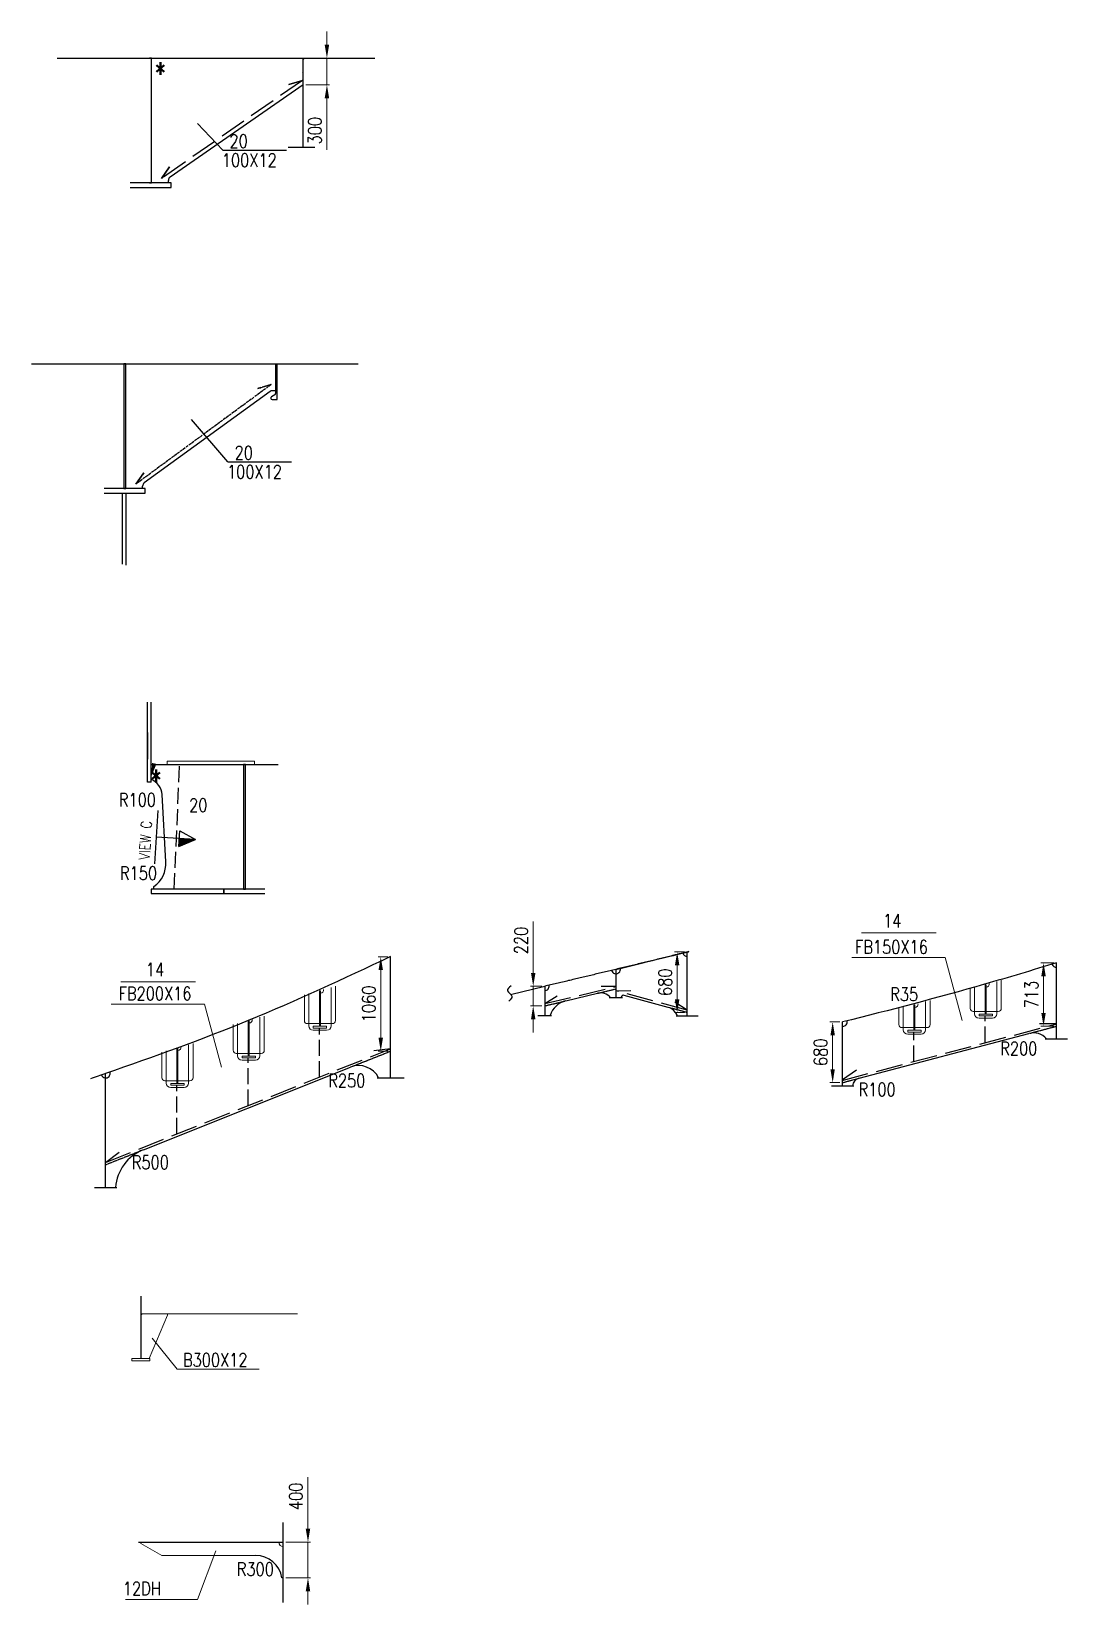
# Model space of a CAD drawing. Header units: millimetres. Extents: x -238912 to -225822, y -65112 to -27675.
# Drawn here: x -238912 to -227279, y -65112 to -47452 of the extents above; entities that cross this region are included whole.
import ezdxf

# ---------------------------------------------------------------- set-up
doc = ezdxf.new("R2010")
doc.units = ezdxf.units.MM
doc.header["$LTSCALE"] = 50
doc.linetypes.add('CENTER', pattern=[8, 5.5, -1, 0.5, -1])
doc.linetypes.add('DASHED', pattern=[8, 6, -2])
for name, color, linetype in [('100-AD1', 6, 'Continuous'), ('100-BT1', 7, 'Continuous'), ('100-DF1', 7, 'Continuous'), ('100-TX1', 7, 'Continuous'), ('100-TX2', 3, 'Continuous'), ('200-CO3', 7, 'Continuous'), ('200-CO5', 7, 'Continuous'), ('Plate _Visible', 3, 'Continuous'), ('Plate_Invisible', 3, 'DASHED'), ('Stiffener_Invisible', 2, 'DASHED'), ('Stiffener_Visible', 1, 'CENTER'), ('粗实线', 3, 'Continuous')]:
    doc.layers.add(name, color=color, linetype=linetype)
doc.styles.add('JNRD_E1', font='romans.shx', dxfattribs={"width": 0.8})
doc.dimstyles.new('Jnrd_D150', dxfattribs={"dimtxt": 150, "dimasz": 150, "dimexe": 30, "dimexo": 30, "dimgap": 60, "dimtad": 1, "dimdec": 0, "dimrnd": 0.5, "dimzin": 0, "dimdsep": 46, "dimtxsty": 'JNRD_E1', "dimcen": 0, "dimclrd": 1, "dimclre": 1, "dimclrt": 2, "dimadec": 0, "dimazin": 0, "dimtfac": 1, "dimtdec": 0, "dimtmove": 0, "dimatfit": 3, "dimfxl": 1, "dimtolj": 1, "dimtzin": 0, "dimlwd": 5, "dimlwe": 5, "dimarcsym": 0})

# ---------------------------------------------------------------- blocks, each defined once
blk = doc.blocks.new('*D782')
at = {"color": 1, "linetype": 'ByBlock', "lineweight": 5, "ltscale": 3}
for p, q in [((-235595.1091242221, -47602.16731134421), (-235595.1091242221, -47452.1673113442)), ((-235833.3343162395, -47752.1673113442), (-235565.1091242222, -47752.1673113442)), ((-235595.1091242221, -47752.1673113442), (-235595.1091242221, -48051.70772942076)), ((-235833.3343162395, -48051.70772942076), (-235565.1091242222, -48051.70772942076)), ((-235595.1091242221, -48201.70772942078), (-235595.1091242221, -48780.27915799219))]:
    blk.add_line(p, q, dxfattribs=at)
at = {"color": 1}
for points in [[(-235620.1091242221, -47602.16731134421), (-235570.1091242222, -47602.16731134421), (-235595.1091242221, -47752.1673113442)], [(-235570.1091242222, -48201.70772942078), (-235620.1091242221, -48201.70772942078), (-235595.1091242221, -48051.70772942076)]]:
    blk.add_solid(points, dxfattribs=at)
at = {"layer": 'Defpoints', "color": 0}
for p in [(-235863.3343162395, -47752.1673113442), (-235863.3343162395, -48051.70772942076), (-235595.1091242221, -48051.70772942076)]:
    blk.add_point(p, dxfattribs=at)
at = {"color": 2, "insert": (-235730.1091242221, -48565.99344370649), "char_height": 150, "attachment_point": 5, "rotation": 90, "style": 'JNRD_E1'}
blk.add_mtext('\\A1;300', dxfattribs=at)
blk = doc.blocks.new('*D783')
at = {"color": 1, "lineweight": 5, "ltscale": 3}
for p, q in [((-234909.4065590974, -57839.1697946488), (-235020.6631200224, -57839.1697946488)), ((-234990.6631200223, -58748.92980618602), (-234990.6631200223, -57989.1697946488)), ((-234909.4065590974, -58898.92980618602), (-235020.6631200224, -58898.92980618602))]:
    blk.add_line(p, q, dxfattribs=at)
at = {"color": 1}
for points in [[(-234965.6631200224, -57989.1697946488), (-235015.6631200224, -57989.1697946488), (-234990.6631200223, -57839.1697946488)], [(-235015.6631200224, -58748.92980618602), (-234965.6631200224, -58748.92980618602), (-234990.6631200223, -58898.92980618602)]]:
    blk.add_solid(points, dxfattribs=at)
at = {"layer": 'Defpoints', "color": 0}
for p in [(-234990.6631200223, -57839.1697946488), (-234879.4065590974, -57839.1697946488), (-234879.4065590974, -58898.92980618602)]:
    blk.add_point(p, dxfattribs=at)
at = {"color": 2, "insert": (-235125.6631200223, -58369.04980041742), "char_height": 150, "attachment_point": 5, "rotation": 90, "style": 'JNRD_E1'}
blk.add_mtext('\\A1;1060', dxfattribs=at)
blk = doc.blocks.new('*D784')
at = {"color": 1, "lineweight": 5, "ltscale": 3}
for p, q in [((-233278.8035295725, -58021.19748455754), (-233278.8035295725, -57442.62605598613)), ((-233180.1371329914, -58171.19748455755), (-233308.8035295725, -58171.19748455755)), ((-233278.8035295725, -58391.36385422598), (-233278.8035295725, -58171.19748455755)), ((-233180.1371329914, -58391.36385422598), (-233308.8035295725, -58391.36385422598)), ((-233278.8035295725, -58541.36385422599), (-233278.8035295725, -58691.36385422598))]:
    blk.add_line(p, q, dxfattribs=at)
at = {"color": 1}
for points in [[(-233303.8035295725, -58021.19748455754), (-233253.8035295725, -58021.19748455754), (-233278.8035295725, -58171.19748455755)], [(-233253.8035295725, -58541.36385422599), (-233303.8035295725, -58541.36385422599), (-233278.8035295725, -58391.36385422598)]]:
    blk.add_solid(points, dxfattribs=at)
at = {"layer": 'Defpoints', "color": 0}
for p in [(-233278.8035295725, -58171.19748455755), (-233150.1371329914, -58171.19748455755), (-233150.1371329914, -58391.36385422598)]:
    blk.add_point(p, dxfattribs=at)
at = {"color": 2, "insert": (-233413.8035295725, -57656.91177027183), "char_height": 150, "attachment_point": 5, "rotation": 90, "style": 'JNRD_E1'}
blk.add_mtext('\\A1;220', dxfattribs=at)
blk = doc.blocks.new('*D785')
at = {"color": 1, "lineweight": 5, "ltscale": 3}
for p, q in [((-231580.1371329914, -57786.19741296574), (-231692.4452489823, -57786.19741296574)), ((-231662.4452489822, -58316.19741296574), (-231662.4452489822, -57936.19741296572)), ((-231580.1371329914, -58466.19741296572), (-231692.4452489823, -58466.19741296572))]:
    blk.add_line(p, q, dxfattribs=at)
at = {"color": 1}
for points in [[(-231637.4452489823, -57936.19741296572), (-231687.4452489822, -57936.19741296572), (-231662.4452489822, -57786.19741296574)], [(-231687.4452489822, -58316.19741296574), (-231637.4452489823, -58316.19741296574), (-231662.4452489822, -58466.19741296572)]]:
    blk.add_solid(points, dxfattribs=at)
at = {"layer": 'Defpoints', "color": 0}
for p in [(-231662.4452489822, -57786.19741296574), (-231550.1371329914, -57786.19741296574), (-231550.1371329914, -58466.19741296572)]:
    blk.add_point(p, dxfattribs=at)
at = {"color": 2, "insert": (-231797.4452489822, -58126.19741296574), "char_height": 150, "attachment_point": 5, "rotation": 90, "style": 'JNRD_E1'}
blk.add_mtext('\\A1;680', dxfattribs=at)
blk = doc.blocks.new('*D786')
at = {"color": 1, "lineweight": 5, "ltscale": 3}
for p, q in [((-227434.3548554725, -57907.61005358028), (-227578.9665152797, -57907.61005358028)), ((-227548.9665152797, -58469.87351557687), (-227548.9665152797, -58057.61005358028)), ((-227434.3548554725, -58619.87351557687), (-227578.9665152797, -58619.87351557687))]:
    blk.add_line(p, q, dxfattribs=at)
at = {"color": 1}
for points in [[(-227523.9665152797, -58057.61005358028), (-227573.9665152797, -58057.61005358028), (-227548.9665152797, -57907.61005358028)], [(-227573.9665152797, -58469.87351557687), (-227523.9665152797, -58469.87351557687), (-227548.9665152797, -58619.87351557687)]]:
    blk.add_solid(points, dxfattribs=at)
at = {"layer": 'Defpoints', "color": 0}
for p in [(-227548.9665152797, -57907.61005358028), (-227404.3548554725, -57907.61005358028), (-227404.3548554725, -58619.87351557687)]:
    blk.add_point(p, dxfattribs=at)
at = {"color": 2, "insert": (-227683.9665152797, -58263.74178457857), "char_height": 150, "attachment_point": 5, "rotation": 90, "style": 'JNRD_E1'}
blk.add_mtext('\\A1;713', dxfattribs=at)
blk = doc.blocks.new('*D787')
at = {"color": 1, "lineweight": 5, "ltscale": 3}
for p, q in [((-229834.3548554727, -58572.09405565973), (-229946.6629714634, -58572.09405565973)), ((-229916.6629714633, -59102.09405565976), (-229916.6629714633, -58722.09405565973)), ((-229834.3548554727, -59252.09405565976), (-229946.6629714634, -59252.09405565976))]:
    blk.add_line(p, q, dxfattribs=at)
at = {"color": 1}
for points in [[(-229891.6629714634, -58722.09405565973), (-229941.6629714635, -58722.09405565973), (-229916.6629714633, -58572.09405565973)], [(-229941.6629714635, -59102.09405565976), (-229891.6629714634, -59102.09405565976), (-229916.6629714633, -59252.09405565976)]]:
    blk.add_solid(points, dxfattribs=at)
at = {"layer": 'Defpoints', "color": 0}
for p in [(-229916.6629714633, -58572.09405565973), (-229804.3548554725, -58572.09405565973), (-229804.3548554725, -59252.09405565976)]:
    blk.add_point(p, dxfattribs=at)
at = {"color": 2, "insert": (-230051.6629714634, -58912.09405565975), "char_height": 150, "attachment_point": 5, "rotation": 90, "style": 'JNRD_E1'}
blk.add_mtext('\\A1;680', dxfattribs=at)
blk = doc.blocks.new('*D791')
at = {"layer": '100-DF1', "color": 1, "lineweight": 5}
for p, q in [((-235807.6947981164, -64261.83210709262), (-235807.6947981164, -63683.26067852121)), ((-236054.5975302624, -64411.83210709262), (-235777.6947981164, -64411.83210709262)), ((-235807.6947981164, -64811.83210709262), (-235807.6947981164, -64411.83210709262)), ((-236054.5975302624, -64811.83210709262), (-235777.6947981164, -64811.83210709262)), ((-235807.6947981164, -64961.83210709262), (-235807.6947981164, -65111.83210709262))]:
    blk.add_line(p, q, dxfattribs=at)
at = {"layer": '100-DF1', "color": 1}
for points in [[(-235832.6947981164, -64261.83210709262), (-235782.6947981164, -64261.83210709262), (-235807.6947981164, -64411.83210709262)], [(-235782.6947981164, -64961.83210709262), (-235832.6947981164, -64961.83210709262), (-235807.6947981164, -64811.83210709262)]]:
    blk.add_solid(points, dxfattribs=at)
at = {"layer": 'Defpoints', "color": 0}
for p in [(-236084.5975302624, -64411.83210709262), (-235807.6947981164, -64411.83210709262), (-236084.5975302624, -64811.83210709262)]:
    blk.add_point(p, dxfattribs=at)
at = {"layer": '100-DF1', "color": 2, "lineweight": 15, "insert": (-235942.6947981164, -63897.54639280692), "char_height": 150, "attachment_point": 5, "rotation": 90, "style": 'JNRD_E1'}
blk.add_mtext('\\A1;400', dxfattribs=at)

msp = doc.modelspace()

# ---------------------------------------------------------------- linework, layer by layer
at = {"color": 7, "linetype": 'ByBlock', "ltscale": 3}
for p, q in [((-235863.3343162395, -47767.16731134421), (-235848.3343162395, -47752.1673113442)), ((-237683.8307298974, -61864.24788454666), (-237668.8307298974, -61849.24788454668))]:
    msp.add_line(p, q, dxfattribs=at)
for p, q in [((-235873.3343162395, -47911.16713629282), (-235873.3343162395, -47911.16713629282)), ((-235863.3343162395, -48051.70772942076), (-237356.9138312315, -49087.16105614291)), ((-236764.3339186104, -48786.16679741712), (-236049.3336201504, -48786.16679741712)), ((-237375.3343162395, -49152.16707288441), (-237375.3343162395, -49125.92617232809)), ((-236233.7992881736, -51494.21784333981), (-237646.0573426446, -52519.67117006193)), ((-236170.6596476513, -51484.67703169982), (-236204.4215061398, -51484.67703169982)), ((-236705.9552680606, -52284.27858656614), (-235990.9549696006, -52284.27858656614)), ((-237664.4778276522, -52584.67718680345), (-237664.4778276522, -52558.43628624725)), ((-237608.7433732681, -55880.48391609619), (-237608.7433732681, -54980.48391609619)), ((-237568.7433732672, -55880.48391609619), (-237568.7433732672, -54980.48391609619)), ((-237568.7433732672, -55880.48391609619), (-237608.7433732681, -55880.48391609619))]:
    msp.add_line(p, q)
at = {"linetype": 'Continuous'}
for p, q in [((-236764.3339186104, -48786.16679741712), (-237046.3343162395, -48485.16713629282)), ((-236705.9552680606, -52284.27858656614), (-237114.5873050763, -51807.05166142937))]:
    msp.add_line(p, q, dxfattribs=at)
at = {"color": 140, "ltscale": 3}
for p, q in [((-232911.0030639356, -58334.41531291003), (-232557.5980084313, -58250.25372738532)), ((-231762.1326719996, -58408.40664269603), (-232258.3962020682, -58273.12336365332)), ((-229620.4642846555, -59203.65264066032), (-227713.1378356966, -58701.214741629)), ((-237656.2707435156, -60005.96199879984), (-235330.5707175413, -59078.79213087357))]:
    msp.add_line(p, q, dxfattribs=at)
at = {"color": 7, "linetype": 'CENTER', "lineweight": -3, "ltscale": 0.03}
for p, q in [((-232552.1906682484, -58248.96599729711), (-232350.1371329914, -58200.84799325818)), ((-233150.1371329914, -58391.36385422598), (-232924.5572567064, -58337.64317379182)), ((-231550.1371329914, -58466.19741296572), (-231734.0522765674, -58416.06146264695)), ((-227704.3716221897, -58698.90549986336), (-227404.3548554725, -58619.87351557687)), ((-235314.4677021032, -59072.37245914914), (-234879.4065590974, -58898.92980618602)), ((-229804.3548554725, -59252.09405565976), (-229622.3542802072, -59204.15051316428)), ((-238079.4065590974, -60174.65046845067), (-237679.4466537412, -60015.20136990646))]:
    msp.add_line(p, q, dxfattribs=at)
at = {"lineweight": 15}
msp.add_line((-237275.0831447144, -62470.78690996048), (-237557.6843124673, -62121.20782773503), dxfattribs=at)
for centre, start, end in [((-237325.3343162395, -49125.92617232809), 129.1675496677016, 180), ((-236204.4215061398, -51534.67703169982), 90, 125.9837402536417), ((-237614.4778276522, -52558.43628624725), 129.1675496677016, 180)]:
    msp.add_arc(centre, 50, start, end)
at = {"color": 7, "linetype": 'ByBlock', "ltscale": 3}
for centre, radius, start, end in [((-231550.1371329914, -57786.19741296574), 50, 193.7908412715654, 270), ((-227404.3548554725, -57909.91560301351), 50, 197.3509720382716, 270), ((-229804.3548554725, -58572.09405565973), 50, 270, 15.08687184730046), ((-227662.1910477335, -58894.61697738728), 200, 42.33830730534761, 104.7579531137701), ((-238079.4065590974, -59150.16979464893), 50, 199.1536598127582, 19.21697189031131), ((-236395.4015194171, -64861.83210709251), 300, 9.594068228119504, 90.00006699455082)]:
    msp.add_arc(centre, radius, start, end, dxfattribs=at)
at = {"color": 140, "ltscale": 3}
for centre, radius, start, end in [((-232350.1371329914, -57981.19741296574), 50, 193.4605596538892, 13.48068800953414), ((-232522.8483365624, -58396.17308972303), 150, 41.28750710737039, 103.3951864756974), ((-232265.1371329914, -58297.19741296574), 25, 74.35731852336593, 180), ((-232853.0865193846, -58577.61414898282), 250, 103.3951864756974, 161.478127222875), ((-231801.5838216197, -58553.1257043076), 150, 19.44217101610363, 74.75147105921126), ((-235237.9908294816, -59311.01823691397), 250, 26.57659344649168, 111.7353262436348), ((-229594.9907786882, -59300.35372903956), 100, 104.7578867583811, 173.5349723413062), ((-237471.1105508598, -60470.41404482353), 500, 111.7352748591858, 175.268380750347)]:
    msp.add_arc(centre, radius, start, end, dxfattribs=at)
at = {"color": 7, "ltscale": 3}
msp.add_arc((-233150.1371329914, -58171.19741296562), 50, 270, 11.48991667099084, dxfattribs=at)
msp.add_open_spline([(-233527.8408060482, -58164.89718823732), (-233549.6913241089, -58184.52391869787), (-233595.6848521662, -58225.83655831594), (-233491.8718266407, -58277.11183058449), (-233532.4857076251, -58319.46425224097), (-233551.1919028403, -58338.97119538804)], degree=3, knots=[0, 0, 0, 0, 69.51282586945578, 146.3187324935825, 211.9005697599824, 211.9005697599824, 211.9005697599824, 211.9005697599824], dxfattribs=at)
at = {"layer": '100-BT1', "lineweight": 15}
for p, q in [((-236648.7433732672, -55644.4298977439), (-237388.7433732672, -55644.4298977439)), ((-237388.7433732672, -55644.4298977439), (-237388.7433732672, -55680.429994097)), ((-236408.7433732695, -55644.4298977439), (-236648.7433732672, -55644.4298977439)), ((-236408.7433732695, -55644.4298977439), (-236408.7433732695, -55680.429994097))]:
    msp.add_line(p, q, dxfattribs=at)
at = {"layer": '100-BT1', "color": 0, "lineweight": 15}
msp.add_line((-236355.9639709455, -62470.78690996048), (-237275.0831447144, -62470.78690996048), dxfattribs=at)
at = {"layer": '100-DF1'}
for p, q in [((-237563.3343162395, -47752.1673113442), (-237587.3343162395, -47752.1673113442)), ((-237563.3343162395, -49152.16707288441), (-237563.3343162395, -47752.1673113442)), ((-237345.3343162395, -49152.16707288441), (-237805.3343162395, -49152.16707288441)), ((-237805.3343162395, -49202.16707288441), (-237345.3343162395, -49202.16707288441)), ((-237587.3343162395, -49152.16707288441), (-237563.3343162395, -49152.16707288441)), ((-237345.3343162395, -49202.16707288441), (-237345.3343162395, -49152.16707288441)), ((-237852.4778276522, -51184.67742526337), (-237876.4778276522, -51184.67742526337)), ((-237876.4778276522, -51184.67742526337), (-237876.4778276522, -52584.67718680345)), ((-237852.4778276522, -52584.67718680345), (-237852.4778276522, -51184.67742526337)), ((-236170.6596476513, -51184.67699169988), (-236170.6596476513, -51516.87672821029)), ((-236152.4778276522, -51584.67703169984), (-236152.4778276522, -51184.67699169988)), ((-236178.8414666525, -51531.04805441659), (-236218.8414706526, -51554.14206749354)), ((-236210.6596516513, -51584.67703169984), (-236152.4778276522, -51584.67703169984)), ((-237634.4778276522, -52584.67718680345), (-238094.4778276522, -52584.67718680345)), ((-237876.4778276522, -52584.67718680345), (-237852.4778276522, -52584.67718680345)), ((-237634.4778276522, -52634.67718680343), (-237634.4778276522, -52584.67718680345)), ((-238094.4778276522, -52634.67718680343), (-237634.4778276522, -52634.67718680343)), ((-236508.7433732672, -55680.48415455608), (-236532.7433732681, -55680.48415455608)), ((-236532.7433732681, -55680.48415455608), (-236532.7433732681, -57080.48391609619)), ((-236508.7433732672, -57080.48391609619), (-236508.7433732672, -55680.48415455608)), ((-236290.7433732681, -57080.48391609619), (-236750.7433732681, -57080.48391609619)), ((-236750.7433732681, -57080.48391609619), (-236750.7433732681, -57130.48391609619)), ((-236750.7433732681, -57130.48391609619), (-236290.7433732681, -57130.48391609619)), ((-236532.7433732681, -57080.48391609619), (-236508.7433732672, -57080.48391609619))]:
    msp.add_line(p, q, dxfattribs=at)
at = {"layer": '100-DF1', "color": 0, "lineweight": 15}
for p, q in [((-228755.2256412933, -57572.42948992375), (-229594.3116723913, -57572.42948992375)), ((-228654.8705276263, -57847.17582218549), (-229700.8184913912, -57847.17582218549)), ((-228461.2273546782, -58556.03720647205), (-228654.8705276263, -57847.17582218549)), ((-237071.6130139123, -58120.46036697066), (-237910.6990450116, -58120.46036697066)), ((-236971.2579002463, -58370.07860596457), (-238017.2058640116, -58370.07860596457)), ((-236777.6147272972, -59078.93999025112), (-236971.2579002463, -58370.07860596457))]:
    msp.add_line(p, q, dxfattribs=at)
at = {"layer": '100-DF1', "lineweight": 15}
for p, q in [((-235848.4064111997, -58555.57050672652), (-235848.4066989998, -58266.91651229737)), ((-235798.4064111997, -58615.57050672655), (-235798.4064849004, -58253.25444540535)), ((-235548.4064111997, -58615.57050672655), (-235548.4063744213, -58184.34619639943)), ((-235498.4064111997, -58555.57050672652), (-235498.4063556863, -58170.44404036428)), ((-228373.3547075724, -58419.0940122557), (-228373.3549953744, -58199.44001782213)), ((-228323.3547075706, -58479.09401225543), (-228323.3547812764, -58185.77795093008)), ((-228073.3547075711, -58479.09401225543), (-228073.3546707973, -58116.86970192418)), ((-228023.3547075725, -58419.0940122557), (-228023.3546520614, -58102.96754588898)), ((-229173.3543795373, -58599.85925535362), (-229173.3550484384, -58411.24417695987)), ((-229123.3543795374, -58659.85925535332), (-229123.3548046563, -58398.15206805457)), ((-228873.3543795373, -58659.85925535332), (-228873.3546707973, -58343.63674022901)), ((-228823.3543795364, -58599.85925535362), (-228823.3546520614, -58329.73458419383)), ((-236648.4064111997, -58890.16973566022), (-236648.4066989998, -58601.51574123107)), ((-236598.4064111997, -58950.16973566), (-236598.4064849004, -58587.85367433893)), ((-236348.4064111997, -58950.16973566), (-236348.4063744213, -58518.94542533303)), ((-236298.4064111997, -58890.16973566022), (-236298.4063556854, -58505.04326929784)), ((-235679.4064111997, -58590.57050672652), (-235813.4064111997, -58590.57050672652)), ((-235667.4064111997, -58590.57050672652), (-235533.4064111997, -58590.57050672652)), ((-228204.3547075724, -58454.0940122557), (-228338.3547075724, -58454.0940122557)), ((-228273.3547075706, -58529.09401225546), (-228123.3547075706, -58529.09401225546)), ((-228192.354707571, -58454.0940122557), (-228058.3547075725, -58454.0940122557)), ((-235748.4064111996, -58665.57050672652), (-235598.4064111996, -58665.57050672652)), ((-229004.3543795373, -58634.85925535362), (-229138.3543795374, -58634.85925535362)), ((-229073.3543795373, -58709.85925535336), (-228923.3543795374, -58709.85925535336)), ((-228992.3543795373, -58634.85925535362), (-228858.3543795374, -58634.85925535362)), ((-237448.4064111997, -59197.83038354226), (-237448.4066989998, -58909.1763891131)), ((-237398.4064111997, -59257.83038354214), (-237398.4064849004, -58895.51432222097)), ((-237148.4064111997, -59257.83038354214), (-237148.4063744213, -58826.60607321505)), ((-237098.4064111997, -59197.83038354226), (-237098.4063556854, -58812.70391717988)), ((-236479.4064111997, -58925.16973566022), (-236613.4064111997, -58925.16973566022)), ((-236467.4064111996, -58925.16973566022), (-236333.4064111997, -58925.16973566022)), ((-236548.4064111997, -59000.16973566), (-236398.4064111997, -59000.16973566)), ((-237279.4064111997, -59232.83038354226), (-237413.4064111997, -59232.83038354226)), ((-237348.4064111996, -59307.83038354213), (-237198.4064111996, -59307.83038354213)), ((-237267.4064111997, -59232.83038354226), (-237133.4064111997, -59232.83038354226))]:
    msp.add_line(p, q, dxfattribs=at)
at = {"layer": '100-DF1', "linetype": 'Continuous', "lineweight": 15}
for p, q in [((-237683.8307298974, -61849.24788454668), (-235923.8307298965, -61849.24788454668)), ((-237383.8307298974, -61864.24788454666), (-237589.8307298974, -62349.24788454669)), ((-237383.8307298974, -61849.24788454668), (-237383.8307298974, -61864.24788454666)), ((-237684.5975302633, -64411.83210709262), (-237684.5975302624, -64426.83210709262)), ((-237684.5975302624, -64426.83210709262), (-237449.1171060725, -64561.83210709262)), ((-237449.1171060725, -64561.83210709262), (-236395.4018701835, -64561.83210709276)), ((-237049.0779938403, -65054.36739431393), (-236843.4723140554, -64508.04373088457)), ((-236099.5975302624, -64811.83210709262), (-236084.5975302624, -64811.83210709262)), ((-237858.1733280605, -65054.36739431393), (-237049.0779938403, -65054.36739431393))]:
    msp.add_line(p, q, dxfattribs=at)
at = {"layer": '100-DF1', "lineweight": 15}
for points in [[(-235679.4064111815, -58220.57050672652), (-235667.4064111815, -58220.57050672652), (-235667.4064111997, -58620.57050672652), (-235679.4064111997, -58620.57050672652)], [(-228204.3547075566, -58153.09401225116), (-228192.3547075575, -58153.09401225116), (-228192.354707571, -58484.09401225548), (-228204.3547075724, -58484.09401225548)], [(-229004.3547075566, -58379.86105055607), (-228992.3547075567, -58379.86105055607), (-228992.3543795373, -58664.85925535338), (-229004.3543795373, -58664.85925535338)], [(-236479.4064111815, -58555.16973565999), (-236467.4064111815, -58555.16973565999), (-236467.4064111996, -58955.16973566), (-236479.4064111997, -58955.16973566)], [(-235748.4064111996, -58640.57050672652), (-235598.4064111996, -58640.57050672652), (-235598.4064111996, -58620.57050672652), (-235748.4064111996, -58620.57050672652)], [(-228273.3547075706, -58504.09401225546), (-228123.3547075706, -58504.09401225546), (-228123.3547075706, -58484.09401225548), (-228273.3547075706, -58484.09401225548)], [(-229073.3543795373, -58684.85925535338), (-228923.3543795374, -58684.85925535338), (-228923.3543795374, -58664.85925535338), (-229073.3543795373, -58664.85925535338)], [(-237279.4064111815, -58862.83038354213), (-237267.4064111815, -58862.83038354213), (-237267.4064111997, -59262.83038354213), (-237279.4064111997, -59262.83038354213)], [(-236548.4064111997, -58975.16973565997), (-236398.4064111997, -58975.16973565997), (-236398.4064111997, -58955.16973566), (-236548.4064111997, -58955.16973566)], [(-237348.4064111996, -59282.83038354214), (-237198.4064111996, -59282.83038354214), (-237198.4064111996, -59262.83038354213), (-237348.4064111996, -59262.83038354213)], [(-237783.8307298974, -62349.24788647728), (-237583.8307298975, -62349.24788647728), (-237583.8307298975, -62374.24788647732), (-237783.8307298974, -62374.24788647732)]]:
    msp.add_lwpolyline(points, close=True, dxfattribs=at)
at = {"layer": '100-DF1'}
for centre, radius, start, end in [((-236210.6596516513, -51568.31339369983), 16.36363799995717, 120.0000000000624, 270), ((-236187.0232856523, -51516.87672821013), 16.36363800021354, 300.0000000000623, 0)]:
    msp.add_arc(centre, radius, start, end, dxfattribs=at)
at = {"layer": '100-DF1', "lineweight": 15}
for centre, radius, start, end in [((-235667.4064111815, -58213.58835557513), 35, 270, 9.616713887830569), ((-228192.3547075575, -58146.11186109973), 35, 270, 9.616713894406944), ((-228992.3547075567, -58372.87889940468), 35, 270, 9.616713894406944), ((-228338.3547075724, -58419.0940122557), 35, 180, 270), ((-228058.3547075725, -58419.0940122557), 35, 270, 0), ((-236467.4064111815, -58548.1875845086), 35, 270, 9.616713887830569), ((-235813.4064111997, -58555.57050672652), 35, 180, 270), ((-235748.4064111996, -58615.57050672655), 50, 180, 270), ((-235598.4064111996, -58615.57050672655), 50, 270, 0), ((-235533.4064111997, -58555.57050672652), 35, 270, 0), ((-229138.3543795374, -58599.85925535362), 35, 180, 270), ((-228858.3543795374, -58599.85925535362), 35, 270, 0), ((-228273.3547075706, -58479.09401225543), 50, 180, 270), ((-228123.3547075706, -58479.09401225543), 50, 270, 0), ((-229073.3543795373, -58659.85925535332), 50, 180, 270), ((-228923.3543795374, -58659.85925535332), 50, 270, 0), ((-237267.4064111815, -58855.84823239072), 35, 270, 9.616713887830569), ((-236613.4064111997, -58890.16973566022), 35, 180, 270), ((-236548.4064111997, -58950.16973566), 50, 180, 270), ((-236398.4064111997, -58950.16973566), 50, 270, 0), ((-236333.4064111997, -58890.16973566022), 35, 270, 0), ((-237413.4064111997, -59197.83038354226), 35, 180, 270), ((-237348.4064111996, -59257.83038354214), 50, 180, 270), ((-237198.4064111996, -59257.83038354214), 50, 270, 0), ((-237133.4064111997, -59197.83038354226), 35, 270, 0)]:
    msp.add_arc(centre, radius, start, end, dxfattribs=at)
at = {"layer": '100-DF1', "linetype": 'Continuous', "lineweight": 15}
msp.add_arc((-236084.5975302624, -64411.83210709262), 50, 180, 270, dxfattribs=at)
at = {"layer": '200-CO3'}
for p, q in [((-237892.4778276522, -52634.67718680343), (-237892.4778276522, -53431.94222741822)), ((-237852.4778276522, -52634.67718680343), (-237852.4778276522, -53444.87387493209)), ((-237405.5380705547, -56774.21912467996), (-237445.4455775035, -56018.07423299043)), ((-236750.7433732681, -57080.48391609619), (-237568.7433732672, -57080.48391609619)), ((-237568.7433732672, -57080.48391609619), (-237568.7433732672, -57130.48391609619)), ((-237568.7433732672, -57130.48391609619), (-236750.7433732681, -57130.48391609619)), ((-237538.7433732681, -57080.48391609619), (-237538.7433732681, -57050.48391609619)), ((-237538.7433732681, -57080.48391609619), (-237538.7433732681, -57050.48391609619)), ((-236750.7433732681, -57130.48391609619), (-236750.7433732681, -57080.48391609619))]:
    msp.add_line(p, q, dxfattribs=at)
at = {"layer": '200-CO3', "color": 3, "linetype": 'ByBlock', "ltscale": 3}
for p, q in [((-227404.3548554725, -58759.91560301351), (-227404.3548554725, -57907.61005358028)), ((-232350.1371329914, -57981.19741296574), (-232350.1371329914, -58297.19741296574)), ((-233150.1371329914, -58171.19748455755), (-233150.1371329914, -58498.19748455754)), ((-232425.1371329923, -58297.19741296574), (-232275.1371329923, -58297.19741296574)), ((-233225.1371329914, -58498.19748455754), (-233075.1371329914, -58498.19748455754)), ((-231675.1371329914, -58503.19741296574), (-231425.1371329914, -58503.19741296574)), ((-227529.3548554735, -58759.91560301351), (-227279.3548554725, -58759.91560301351)), ((-235029.4065590974, -59199.16979464879), (-234729.4065590974, -59199.16979464879)), ((-229929.3548554725, -59289.09405565973), (-229679.3548554725, -59289.09405565973)), ((-238204.4065590974, -60429.16979464893), (-237954.4065590974, -60429.16979464893))]:
    msp.add_line(p, q, dxfattribs=at)
at = {"layer": '200-CO3', "color": 3}
msp.add_line((-237683.8307298974, -61649.24788647732), (-237683.8307298974, -62349.24788647728), dxfattribs=at)
at = {"layer": '200-CO3', "color": 3, "linetype": 'ByBlock', "ltscale": 3}
for points in [[(-234879.4065590974, -59199.16979464879), (-234879.4065590974, -57839.1697946488)], [(-231550.1371329914, -58503.19741296574), (-231550.1371329914, -57786.19741296574)], [(-229804.3548554725, -59289.09405565973), (-229804.3548554725, -58572.09405565973)], [(-238079.4065590974, -60429.16979464893), (-238079.4065590974, -59150.16979464893)]]:
    msp.add_lwpolyline(points, dxfattribs=at)
at = {"layer": '200-CO3'}
for centre, radius, start, end in [((-237644.6845171222, -56035.50538152691), 200, 4.999999999873086, 67.6845445785157), ((-237704.3964799822, -56800.3658475045), 300, 303.516494358823, 4.999999999873086)]:
    msp.add_arc(centre, radius, start, end, dxfattribs=at)
at = {"layer": '200-CO3', "color": 1, "lineweight": 5}
msp.add_solid([(-237509.4887242446, -55674.61699769006), (-237565.4005791334, -55816.03433921158), (-237558.3760704086, -55664.12760375468)], dxfattribs=at)
at = {"layer": '200-CO5', "ltscale": 0.5}
for p, q in [((-237494.0241056297, -56198.56508334891), (-237529.3089238576, -56797.52666943152)), ((-237072.4280182825, -56523.92140975749), (-237511.6665147434, -56498.04587639023)), ((-237256.8918483931, -56601.20721298843), (-237246.5416350456, -56425.5118144042)), ((-237246.5416350456, -56425.5118144042), (-237072.4280182825, -56523.92140975749)), ((-237256.8918483931, -56601.20721298843), (-237072.4280182825, -56523.92140975749)), ((-237256.6329167646, -56601.09872701103), (-237256.8589052045, -56600.64800067504)), ((-237251.9366819345, -56599.13112024115), (-237256.2614156146, -56590.50558448411)), ((-237247.2404471066, -56597.16351347126), (-237255.6639260266, -56580.36316829308)), ((-237242.5442122764, -56595.1959067013), (-237255.0664364373, -56570.22075210224)), ((-237237.8479774472, -56593.22829993143), (-237254.4689468497, -56560.07833591107)), ((-237233.1517426184, -56591.26069316143), (-237253.8714572604, -56549.93591972013)), ((-237228.4555077897, -56589.29308639144), (-237253.2739676715, -56539.79350352907)), ((-237223.7592729603, -56587.32547962168), (-237252.6764780831, -56529.65108733825)), ((-237219.0630381315, -56585.3578728517), (-237252.0789884946, -56519.50867114768)), ((-237214.3668033023, -56583.39026608168), (-237249.4112327116, -56513.49533119812)), ((-237209.6705684735, -56581.42265931183), (-237243.5555059932, -56513.84029197289)), ((-237204.9743336433, -56579.45505254195), (-237237.6997792756, -56514.18525274786)), ((-237200.2780988154, -56577.48744577183), (-237231.8440525563, -56514.53021352264)), ((-237195.5818639857, -56575.51983900218), (-237225.9883258383, -56514.87517429765)), ((-237190.8856291565, -56573.55223223206), (-237220.1325991203, -56515.22013507237)), ((-237186.1893943272, -56571.58462546223), (-237214.2768724024, -56515.56509584716)), ((-237181.4931594984, -56569.61701869233), (-237208.4211456844, -56515.91005662192)), ((-237176.7969246696, -56567.64941192237), (-237202.5654189664, -56516.25501739702)), ((-237172.1006898395, -56565.68180515247), (-237196.7096922484, -56516.59997817192)), ((-237167.4044550116, -56563.71419838261), (-237190.8539655306, -56516.94493894666)), ((-237162.7082201813, -56561.74659161258), (-237184.9982388125, -56517.28989972166)), ((-237158.0119853526, -56559.77898484273), (-237179.1425120945, -56517.63486049642)), ((-237153.3157505233, -56557.81137807274), (-237173.2867853765, -56517.97982127093)), ((-237148.6195156945, -56555.84377130287), (-237167.4310586572, -56518.32478204616)), ((-237143.9232808657, -56553.87616453286), (-237161.5753319406, -56518.66974282082)), ((-237139.2270460365, -56551.90855776298), (-237155.7196052213, -56519.01470359568)), ((-237134.5308112063, -56549.94095099311), (-237149.8638785023, -56519.35966437058)), ((-237129.8345763784, -56547.97334422326), (-237144.0081517854, -56519.70462514543)), ((-237125.1383415482, -56546.00573745312), (-237138.1524250673, -56520.04958592021)), ((-237120.4421067194, -56544.03813068353), (-237132.2966983494, -56520.39454669523)), ((-237115.7458718906, -56542.07052391353), (-237126.4409716314, -56520.73950747018)), ((-237111.0496370614, -56540.10291714352), (-237120.5852449136, -56521.08446824485)), ((-237106.3534022326, -56538.13531037365), (-237114.7295181954, -56521.42942901973)), ((-237101.6571674033, -56536.16770360375), (-237108.8737914766, -56521.77438979468)), ((-237096.9609325745, -56534.20009683367), (-237103.0180647595, -56522.11935056923)), ((-237092.2646977444, -56532.23249006393), (-237097.1623380416, -56522.46431134432)), ((-237087.5684629156, -56530.26488329392), (-237091.3066113212, -56522.80927211911)), ((-237082.8722280863, -56528.29727652403), (-237085.4508846056, -56523.15423289398)), ((-237078.1759932575, -56526.32966975393), (-237079.5951578863, -56523.49919366875)), ((-237073.4797584283, -56524.36206298402), (-237073.7394311682, -56523.84415444372))]:
    msp.add_line(p, q, dxfattribs=at)
at = {"layer": 'Plate _Visible', "color": 3}
for p, q in [((-238623.3343162395, -47752.1673113442), (-235056.3568668182, -47752.1673113442)), ((-235863.3343162395, -48752.16731134434), (-235863.3343162395, -47752.1673113442)), ((-236031.5161362396, -48752.1673113442), (-235731.5161362396, -48752.1673113442)), ((-238912.4778276522, -51184.67718680345), (-235244.4778276522, -51184.67718680345)), ((-237568.7433732672, -55680.48391609619), (-236142.8909474518, -55680.48391609619))]:
    msp.add_line(p, q, dxfattribs=at)
at = {"layer": 'Plate _Visible', "color": 4, "ltscale": 3}
msp.add_line((-233532.5471258255, -58261.63182020492), (-233150.1371329914, -58171.19748455755), dxfattribs=at)
at = {"layer": 'Plate _Visible', "color": 3, "ltscale": 100}
for p, q in [((-236084.5975302624, -65088.80855961695), (-236084.5975302624, -64190.45441531522)), ((-237709.5975302624, -64411.83210709262), (-236084.5975302624, -64411.83210709262))]:
    msp.add_line(p, q, dxfattribs=at)
at = {"layer": 'Plate _Visible', "color": 4, "ltscale": 3}
for points, knots in [([(-234879.4065590974, -57838.16979464878), (-235409.1876662232, -58086.01115028006), (-236454.5474210673, -58575.04968955218), (-237598.2900109304, -58985.1074225525), (-238193.6282358458, -59189.4603090637), (-238250.7718824915, -59208.99445669575)], [0, 0, 0, 0, 1753.717194988976, 3460.420449805154, 3641.556063101396, 3641.556063101396, 3641.556063101396, 3641.556063101396]), ([(-231550.1371329914, -57786.19741296593), (-231816.4816682356, -57852.55426283218), (-232349.5709675954, -57981.87593734506), (-232883.4082250575, -58108.12021284767), (-233150.1371329914, -58171.19748455755)], [8475.937156962245, 8475.937156963104, 8475.937156963104, 8475.937156963104, 9299.3598916496, 10121.61291061936, 10121.61291061936, 10121.61291061936, 10121.61291061936]), ([(-227404.3548554725, -57907.6100535804), (-227672.4073052046, -57990.24479182452), (-228467.7175636355, -58228.50243681598), (-229270.9437052294, -58439.20045759367), (-229804.3548554725, -58572.09405565973)], [5985.412015552915, 5985.412015552915, 5985.412015552915, 5985.412015552915, 6826.859327583034, 8475.937156962209, 8475.937156962209, 8475.937156962209, 8475.937156962245])]:
    msp.add_open_spline(points, degree=3, knots=knots, dxfattribs=at)
at = {"layer": 'Plate_Invisible', "ltscale": 0.6}
for p, q in [((-237308.7433732681, -57080.48391609619), (-237248.7433732681, -55680.48391609619)), ((-228204.3544618984, -58800.9427884504), (-228204.3547075724, -58504.09401225546)), ((-235679.4058177614, -59190.94625072673), (-235679.4064111997, -58640.57050672652)), ((-229004.3544589657, -59015.50090807692), (-229004.3543795373, -58684.85925535338)), ((-236479.4058346574, -59509.87642302831), (-236479.4064111997, -58975.16973565997)), ((-237279.4058225055, -59828.80658375021), (-237279.4064111997, -59282.83038354214))]:
    msp.add_line(p, q, dxfattribs=at)
at = {"layer": 'Stiffener_Invisible'}
for p, q in [((-235869.4846977945, -48001.00525137399), (-237452.2073390314, -49102.16707288443)), ((-236021.0149460704, -48046.1559308522), (-235869.4846977945, -48001.00525137399)), ((-237361.0085657363, -48973.00522190045), (-237452.2073390314, -49102.16707288443))]:
    msp.add_line(p, q, dxfattribs=at)
at = {"layer": 'Stiffener_Invisible', "ltscale": 5}
for p, q in [((-235869.4846977945, -48001.00525137399), (-236021.0149460704, -48046.1559308522)), ((-237452.2073390314, -49102.16707288443), (-237361.0085657363, -48973.00522190045))]:
    msp.add_line(p, q, dxfattribs=at)
at = {"layer": 'Stiffener_Invisible', "color": 140}
for p, q in [((-233150.1371329914, -58365.66471807497), (-232350.1371329914, -58175.14885710719)), ((-232350.1558573156, -58175.14856649657), (-232516.1358674381, -58172.57247648075)), ((-232350.1371329914, -58222.20218037549), (-232184.1649831853, -58219.16154089387)), ((-231550.1371329914, -58440.2851477439), (-232350.1371329914, -58222.20218037549)), ((-233150.1371329914, -58365.66471807497), (-233009.3985857082, -58277.63823735067)), ((-231550.1371329914, -58440.2851477439), (-231688.8391349062, -58350.91650299299)), ((-229810.7232319655, -59227.91878356497), (-227410.7232319655, -58595.69824348207)), ((-227404.3548554725, -58593.56465972777), (-227594.3548554735, -58593.56465972777)), ((-238079.4065590974, -60147.73704296821), (-234879.4065590974, -58872.01638070357)), ((-234879.4065590974, -58872.01638070357), (-235067.8083352035, -58896.6084680482)), ((-229804.3548554725, -59218.71555593973), (-229648.7477865543, -59109.69060419653)), ((-238079.4065590974, -60147.73704296821), (-237927.7035767462, -60033.34209051963))]:
    msp.add_line(p, q, dxfattribs=at)
at = {"layer": 'Stiffener_Visible', "color": 1, "ltscale": 0.1}
for p, q in [((-236220.6596476504, -51415.98926953719), (-237741.3508504432, -52534.67718680347)), ((-236220.6596476504, -51415.98926953719), (-236372.1898959282, -51461.13994901537)), ((-236372.1898959282, -51461.13994901537), (-236220.6596476504, -51415.98926953719)), ((-237650.1520771495, -52405.5153358195), (-237741.3508504432, -52534.67718680347))]:
    msp.add_line(p, q, dxfattribs=at)
at = {"layer": 'Stiffener_Visible', "ltscale": 5}
msp.add_line((-237741.3508504432, -52534.67718680347), (-237650.1520771495, -52405.5153358195), dxfattribs=at)
at = {"layer": '粗实线', "color": 252}
for p, q in [((-237608.7433732681, -55320.43181099896), (-237608.7433732681, -55620.53602119316)), ((-237608.7433732681, -55690.53602119316), (-237608.7433732681, -55650.53602119316))]:
    msp.add_line(p, q, dxfattribs=at)

# ---------------------------------------------------------------- texts
at = {"layer": '100-AD1', "color": 2, "linetype": 'Continuous', "style": 'JNRD_E1', "width": 0.8}
for s, p in [('20', (-236689.3339085196, -48758.16690802646)), ('100X12', (-236775.3339085195, -48973.16690802646)), ('20', (-236630.9552579698, -52256.27869717558)), ('100X12', (-236716.9552579698, -52471.27869717558)), ('R100', (-237931.1219236924, -56154.02605148721)), ('20', (-237142.2254346514, -56212.6114157519)), ('R150', (-237918.4443816233, -56975.69139351173))]:
    msp.add_text(s, height=150, dxfattribs=at).set_placement(p)
at = {"layer": '100-AD1', "color": 2, "linetype": 'Continuous', "lineweight": 15, "style": 'JNRD_E1', "width": 0.8}
for s, p in [('14', (-229351.3741088657, -57511.37180432968)), ('FB150X16', (-229665.2190384295, -57804.77888102844)), ('R200', (-228034.9236477146, -58945.59214312201)), ('R250', (-235580.3001537875, -59305.55323414075)), ('R100', (-229625.6613855598, -59405.63397410621)), ('R500', (-237786.2630628076, -60222.48687266783)), ('B300X12', (-237211.5625184582, -62441.22815913638))]:
    msp.add_text(s, height=150, dxfattribs=at).set_placement(p)
at = {"layer": '100-AD1', "color": 2, "linetype": 'Continuous', "lineweight": 15, "char_height": 150, "attachment_point": 5, "style": 'JNRD_E1'}
for s, insert in [('\\A1;14', (-237524.4635539063, -57984.40268137659)), ('\\A1;FB200X16', (-237524.4635539063, -58252.68166480753))]:
    msp.add_mtext(s, dxfattribs=dict(at, insert=insert))
at = {"layer": '100-AD1', "color": 2, "linetype": 'Continuous', "lineweight": 15, "char_height": 150, "width": 340.4823825513013, "attachment_point": 5, "rotation": 359.9498803475242, "style": 'JNRD_E1'}
for s, insert in [('R35', (-229113.6667500095, -58261.04753434067)), ('R300', (-236398.8503494686, -64714.28631598353))]:
    msp.add_mtext(s, dxfattribs=dict(at, insert=insert))
at = {"layer": '100-TX1', "style": 'JNRD_E1', "width": 0.8}
for p in [(-237533.3349593196, -48046.66724882791), (-237582.4944300915, -55985.99166068684)]:
    msp.add_text('*', height=250, dxfattribs=at).set_placement(p)
at = {"layer": '100-TX1', "color": 2, "linetype": 'Continuous', "style": 'JNRD_E1', "width": 0.8}
msp.add_text('12DH', height=150, dxfattribs=at).set_placement((-237886.5140189434, -65007.96499201518))
at = {"layer": '100-TX2', "color": 3, "linetype": 'Continuous', "style": 'JNRD_E1', "width": 0.8}
msp.add_text('VIEW C', height=120, rotation=86.68704187978693, dxfattribs=at).set_placement((-237585.7000557597, -56753.72807951543))

# ---------------------------------------------------------------- dimensions: what is measured, and where the dimension line sits
at = {"color": 7, "linetype": 'ByBlock', "ltscale": 3}
dim = msp.add_linear_dim(base=(-235595.1091242221, -48051.70772942076), p1=(-235863.3343162395, -47752.1673113442), p2=(-235863.3343162395, -48051.70772942076), angle=90, dimstyle='Jnrd_D150', dxfattribs=at)
dim.commit()
dim.dimension.update_dxf_attribs({"geometry": '*D782', "text_midpoint": (-235730.1091242221, -48565.99344370649)})
at = {"color": 140, "ltscale": 3}
for base, p1, p2, picture, middle in [((-233278.8035295725, -58171.19748455755), (-233150.1371329914, -58391.36385422598), (-233150.1371329914, -58171.19748455755), '*D784', (-233413.8035295725, -57656.91177027183)), ((-234990.6631200223, -57839.1697946488), (-234879.4065590974, -58898.92980618602), (-234879.4065590974, -57839.1697946488), '*D783', (-235125.6631200223, -58369.04980041742)), ((-231662.4452489822, -57786.19741296574), (-231550.1371329914, -58466.19741296572), (-231550.1371329914, -57786.19741296574), '*D785', (-231797.4452489822, -58126.19741296574)), ((-227548.9665152797, -57907.61005358028), (-227404.3548554725, -58619.87351557687), (-227404.3548554725, -57907.61005358028), '*D786', (-227683.9665152797, -58263.74178457857)), ((-229916.6629714633, -58572.09405565973), (-229804.3548554725, -59252.09405565976), (-229804.3548554725, -58572.09405565973), '*D787', (-230051.6629714634, -58912.09405565975))]:
    dim = msp.add_linear_dim(base=base, p1=p1, p2=p2, angle=90, dimstyle='Jnrd_D150', dxfattribs=at)
    dim.commit()
    dim.dimension.update_dxf_attribs({"geometry": picture, "text_midpoint": middle})
at = {"layer": '100-DF1', "lineweight": 15}
dim = msp.add_linear_dim(base=(-235807.6947981164, -64411.83210709262), p1=(-236084.5975302624, -64811.83210709262), p2=(-236084.5975302624, -64411.83210709262), angle=90, dimstyle='Jnrd_D150', dxfattribs=at)
dim.commit()
dim.dimension.update_dxf_attribs({"geometry": '*D791', "text_midpoint": (-235942.6947981164, -63897.54639280692)})

doc.saveas('drawing.dxf')
